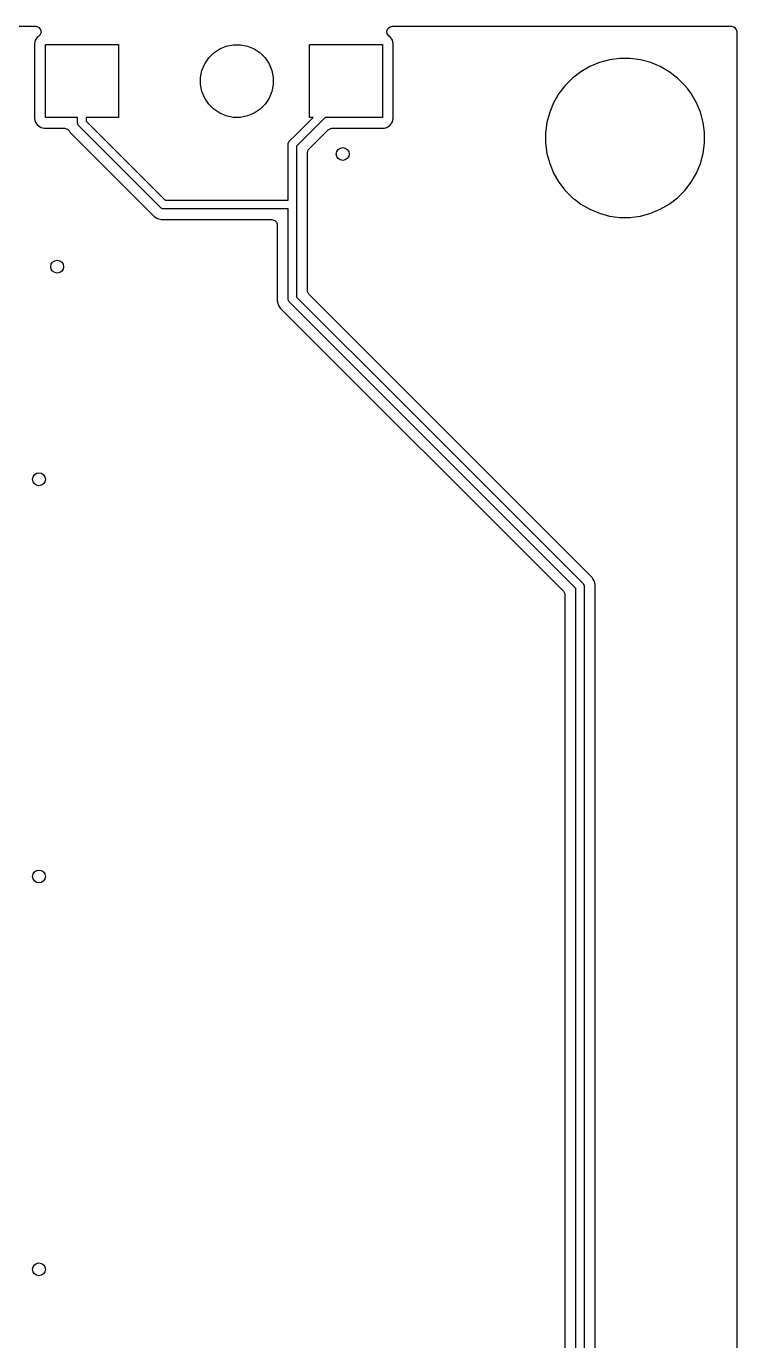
# Model space of a CAD drawing. Extents: x 45 to 205, y -97 to -37.
# Drawn here: x 188.06 to 204.6, y -68.01 to -37.4 of the extents above; entities that cross this region are included whole.
import ezdxf

# ---------------------------------------------------------------- set-up
doc = ezdxf.new("R2010")
doc.units = 0
doc.layers.add('BLACK', color=7, linetype='CONTINUOUS')

msp = doc.modelspace()

# ---------------------------------------------------------------- linework, layer by layer
at = {"layer": 'BLACK', "linetype": 'CONTINUOUS'}
for p, q in [((187.231678, -37.40057), (188.275637, -37.40057)), ((188.319389, -37.644468), (188.264023, -37.72733)), ((188.275637, -37.40057), (188.342676, -37.420255)), ((188.344528, -37.627672), (188.319389, -37.644468)), ((188.342676, -37.420255), (188.388431, -37.473059)), ((188.36935, -37.605773), (188.344528, -37.627672)), ((188.398375, -37.542217), (188.36935, -37.605773)), ((188.388431, -37.473059), (188.398375, -37.542217)), ((196.45194, -37.504735), (196.482094, -37.441708)), ((196.460647, -37.57406), (196.45194, -37.504735)), ((196.505451, -37.627671), (196.460647, -37.57406)), ((196.482094, -37.441708), (196.541537, -37.404988)), ((196.530591, -37.644469), (196.505451, -37.627671)), ((196.585956, -37.72733), (196.530591, -37.644469)), ((196.541537, -37.404988), (196.574343, -37.40057)), ((196.574343, -37.40057), (204.47549, -37.40057)), ((204.47549, -37.40057), (204.542529, -37.420255)), ((204.542529, -37.420255), (204.588284, -37.473059)), ((204.588284, -37.473059), (204.59949, -37.52457)), ((204.59949, -37.52457), (204.59949, -96.47557)), ((188.264022, -37.727334), (188.24949, -37.800391)), ((188.24949, -37.800391), (188.24949, -39.549748)), ((188.264023, -37.72733), (188.264022, -37.727334)), ((188.49999, -39.52507), (188.49999, -37.82507)), ((188.49999, -37.82507), (190.19999, -37.82507)), ((190.19999, -37.82507), (190.19999, -39.52507)), ((192.420756, -38.018011), (192.559303, -37.925437)), ((192.559303, -37.925437), (192.713248, -37.861671)), ((192.713248, -37.861671), (192.876675, -37.829163)), ((192.876675, -37.829163), (193.043305, -37.829163)), ((193.043305, -37.829163), (193.206732, -37.861671)), ((193.206732, -37.861671), (193.360677, -37.925437)), ((193.360677, -37.925437), (193.499224, -38.018011)), ((194.64999, -39.52507), (194.64999, -37.82507)), ((194.64999, -37.82507), (196.34999, -37.82507)), ((196.34999, -37.82507), (196.34999, -39.52507)), ((196.585957, -37.727334), (196.585956, -37.72733)), ((196.600489, -37.800391), (196.585957, -37.727334)), ((196.60049, -37.800393), (196.600489, -37.800391)), ((196.60049, -37.800396), (196.60049, -37.800393)), ((196.60049, -39.549744), (196.60049, -37.800396)), ((192.210357, -38.274383), (192.302931, -38.135836)), ((192.302931, -38.135836), (192.420756, -38.018011)), ((193.499224, -38.018011), (193.617049, -38.135836)), ((193.617049, -38.135836), (193.709623, -38.274383)), ((201.403889, -38.243949), (201.179788, -38.336775)), ((201.638208, -38.181163), (201.403889, -38.243949)), ((201.878705, -38.149502), (201.638208, -38.181163)), ((201.878706, -38.149502), (201.878705, -38.149502)), ((202.121282, -38.149502), (201.878706, -38.149502)), ((202.121283, -38.149502), (202.121282, -38.149502)), ((202.361779, -38.181163), (202.121283, -38.149502)), ((202.596098, -38.243949), (202.361779, -38.181163)), ((202.820199, -38.336775), (202.596098, -38.243949)), ((192.114083, -38.591755), (192.146591, -38.428328)), ((192.146591, -38.428328), (192.210357, -38.274383)), ((193.709623, -38.274383), (193.773389, -38.428328)), ((193.773389, -38.428328), (193.805897, -38.591755)), ((200.9697, -38.458069), (200.777257, -38.605735)), ((201.179779, -38.336779), (200.9697, -38.458069)), ((201.179788, -38.336775), (201.179779, -38.336779)), ((202.820206, -38.336778), (202.820199, -38.336775)), ((203.030283, -38.458066), (202.820206, -38.336778)), ((203.030286, -38.458068), (203.030283, -38.458066)), ((203.030287, -38.458069), (203.030286, -38.458068)), ((203.22273, -38.605735), (203.030287, -38.458069)), ((192.114083, -38.758385), (192.114083, -38.591755)), ((192.146591, -38.921812), (192.114083, -38.758385)), ((193.805897, -38.758385), (193.773389, -38.921812)), ((193.805897, -38.591755), (193.805897, -38.758385)), ((200.605727, -38.777265), (200.458061, -38.969708)), ((200.605733, -38.777258), (200.605727, -38.777265)), ((200.77725, -38.605741), (200.605733, -38.777258)), ((200.777257, -38.605735), (200.77725, -38.605741)), ((203.222737, -38.605741), (203.22273, -38.605735)), ((203.394254, -38.777258), (203.222737, -38.605741)), ((203.39426, -38.777265), (203.394254, -38.777258)), ((203.451998, -38.852511), (203.39426, -38.777265)), ((203.54193, -38.969713), (203.451998, -38.852511)), ((192.210357, -39.075757), (192.146591, -38.921812)), ((192.302931, -39.214304), (192.210357, -39.075757)), ((193.709623, -39.075757), (193.617049, -39.214304)), ((193.773389, -38.921812), (193.709623, -39.075757)), ((200.336767, -39.179796), (200.243941, -39.403897)), ((200.336771, -39.179787), (200.336767, -39.179796)), ((200.458061, -38.969708), (200.336771, -39.179787)), ((203.663218, -39.17979), (203.54193, -38.969713)), ((203.756048, -39.403902), (203.663218, -39.17979)), ((192.420756, -39.332129), (192.302931, -39.214304)), ((192.559303, -39.424703), (192.420756, -39.332129)), ((192.713248, -39.488469), (192.559303, -39.424703)), ((192.876675, -39.520977), (192.713248, -39.488469)), ((193.206732, -39.488469), (193.043305, -39.520977)), ((193.360677, -39.424703), (193.206732, -39.488469)), ((193.499224, -39.332129), (193.360677, -39.424703)), ((193.617049, -39.214304), (193.499224, -39.332129)), ((200.243941, -39.403897), (200.181155, -39.638216)), ((203.818832, -39.638213), (203.756048, -39.403902)), ((188.24949, -39.549748), (188.264022, -39.622805)), ((188.264022, -39.622805), (188.264023, -39.622809)), ((188.264023, -39.622809), (188.264024, -39.62281)), ((188.264024, -39.62281), (188.319389, -39.705671)), ((188.319389, -39.705671), (188.40225, -39.761036)), ((188.40225, -39.761036), (188.402254, -39.761037)), ((188.402254, -39.761037), (188.475311, -39.775569)), ((188.475311, -39.775569), (188.475314, -39.77557)), ((188.475314, -39.77557), (188.475316, -39.77557)), ((188.475316, -39.77557), (188.946133, -39.77557)), ((189.24999, -39.52507), (188.49999, -39.52507)), ((188.946133, -39.77557), (189.013172, -39.795255)), ((189.013172, -39.795255), (189.05352, -39.83757)), ((189.24999, -39.65007), (189.24999, -39.52507)), ((189.251911, -39.669579), (189.24999, -39.65007)), ((189.266843, -39.705627), (189.251911, -39.669579)), ((189.279279, -39.720781), (189.266843, -39.705627)), ((191.179279, -41.620781), (189.279279, -39.720781)), ((190.19999, -39.52507), (189.44999, -39.52507)), ((189.44999, -39.52507), (189.44999, -39.608648)), ((189.44999, -39.608648), (191.291412, -41.45007)), ((193.043305, -39.520977), (192.876675, -39.520977)), ((194.329279, -39.929359), (194.733568, -39.52507)), ((195.016412, -39.52507), (194.470701, -40.070781)), ((194.733568, -39.52507), (194.64999, -39.52507)), ((196.34999, -39.52507), (195.016412, -39.52507)), ((195.083853, -39.811889), (195.145176, -39.778404)), ((195.145176, -39.778404), (195.171534, -39.77557)), ((195.171534, -39.77557), (196.374666, -39.77557)), ((196.374666, -39.77557), (196.374667, -39.775569)), ((196.374667, -39.775569), (196.399238, -39.770681)), ((196.399238, -39.770681), (196.447727, -39.761037)), ((196.447727, -39.761037), (196.447727, -39.761036)), ((196.447727, -39.761036), (196.44773, -39.761036)), ((196.44773, -39.761036), (196.530591, -39.705671)), ((196.530591, -39.705671), (196.585956, -39.62281)), ((196.585956, -39.62281), (196.60049, -39.549744)), ((200.181155, -39.638216), (200.149494, -39.878713)), ((203.835002, -39.761036), (203.818832, -39.638213)), ((203.84857, -39.864103), (203.835002, -39.761036)), ((189.05352, -39.83757), (189.069517, -39.865278)), ((189.069517, -39.865278), (189.069519, -39.865281)), ((189.069519, -39.865281), (189.06952, -39.865282)), ((189.06952, -39.865282), (191.034778, -41.83054)), ((194.151911, -40.130561), (194.166843, -40.094513)), ((194.166843, -40.094513), (194.179279, -40.079359)), ((194.179279, -40.079359), (194.329279, -39.929359)), ((194.470701, -40.070781), (194.34999, -40.191492)), ((194.636809, -40.258933), (195.017029, -39.878713)), ((195.017029, -39.878713), (195.083853, -39.811889)), ((200.149494, -39.878713), (200.149494, -40.12129)), ((203.850494, -39.878714), (203.84857, -39.864103)), ((203.850494, -40.12129), (203.850494, -39.878714)), ((194.14999, -40.15007), (194.151911, -40.130561)), ((194.14999, -41.45007), (194.14999, -40.15007)), ((194.34999, -40.191492), (194.34999, -41.55007)), ((194.60049, -40.346614), (194.620175, -40.279575)), ((194.60049, -43.553526), (194.60049, -40.346614)), ((194.620175, -40.279575), (194.636809, -40.258933)), ((200.149494, -40.12129), (200.181155, -40.361787)), ((200.181155, -40.361787), (200.243941, -40.596106)), ((203.756048, -40.596102), (203.818832, -40.361791)), ((203.818832, -40.361791), (203.850494, -40.12129)), ((200.243941, -40.596106), (200.326857, -40.796282)), ((203.663218, -40.820214), (203.756048, -40.596102)), ((200.326857, -40.796282), (200.33677, -40.820214)), ((200.33677, -40.820214), (200.458058, -41.030291)), ((203.54193, -41.030291), (203.663218, -40.820214)), ((200.458058, -41.030291), (200.45806, -41.030294)), ((200.45806, -41.030294), (200.458061, -41.030295)), ((200.458061, -41.030295), (200.605727, -41.222738)), ((200.605727, -41.222738), (200.605733, -41.222745)), ((200.605733, -41.222745), (200.77725, -41.394262)), ((203.222732, -41.394267), (203.394259, -41.22274)), ((203.394259, -41.22274), (203.54193, -41.030291)), ((191.194433, -41.633217), (191.179279, -41.620781)), ((191.291412, -41.45007), (194.14999, -41.45007)), ((194.34999, -41.55007), (194.34999, -43.708648)), ((200.77725, -41.394262), (200.777257, -41.394268)), ((200.777257, -41.394268), (200.819323, -41.426546)), ((200.819323, -41.426546), (200.969705, -41.541938)), ((200.969705, -41.541938), (201.179782, -41.663226)), ((202.820206, -41.663226), (203.030283, -41.541938)), ((203.030283, -41.541938), (203.222732, -41.394267)), ((191.034778, -41.83054), (191.096015, -41.865895)), ((191.096015, -41.865895), (191.114702, -41.876684)), ((191.114702, -41.876684), (191.203846, -41.90057)), ((191.230481, -41.648149), (191.194433, -41.633217)), ((191.203846, -41.90057), (193.77549, -41.90057)), ((191.24999, -41.65007), (191.230481, -41.648149)), ((194.14999, -41.65007), (191.24999, -41.65007)), ((193.77549, -41.90057), (193.842529, -41.920255)), ((193.842529, -41.920255), (193.888284, -41.973059)), ((194.14999, -43.75007), (194.14999, -41.65007)), ((201.179782, -41.663226), (201.403894, -41.756056)), ((201.403894, -41.756056), (201.638205, -41.81884)), ((201.638205, -41.81884), (201.81858, -41.842586)), ((201.81858, -41.842586), (201.878705, -41.850502)), ((201.878705, -41.850502), (201.878706, -41.850502)), ((201.878706, -41.850502), (202.121283, -41.850502)), ((202.121283, -41.850502), (202.169382, -41.844169)), ((202.169382, -41.844169), (202.361783, -41.81884)), ((202.361783, -41.81884), (202.596094, -41.756056)), ((202.596094, -41.756056), (202.820206, -41.663226)), ((193.888284, -41.973059), (193.89949, -42.02457)), ((193.89949, -42.02457), (193.89949, -43.796215)), ((194.151911, -43.769579), (194.14999, -43.75007)), ((194.166843, -43.805627), (194.151911, -43.769579)), ((194.34999, -43.708648), (196.820701, -46.179359)), ((194.603324, -43.579884), (194.60049, -43.553526)), ((194.636809, -43.641207), (194.603324, -43.579884)), ((196.965202, -45.9696), (194.636809, -43.641207)), ((193.89949, -43.796215), (193.914352, -43.851683)), ((193.914352, -43.851683), (193.923374, -43.885353)), ((193.923374, -43.885353), (193.923377, -43.88536)), ((193.923377, -43.88536), (193.969517, -43.965278)), ((193.969517, -43.965278), (193.969521, -43.965283)), ((193.969521, -43.965283), (200.563171, -50.558933)), ((194.179279, -43.820781), (194.166843, -43.805627)), ((196.679278, -46.32078), (194.179279, -43.820781)), ((196.820701, -46.179359), (201.020701, -50.379359)), ((201.23046, -50.234858), (196.965202, -45.9696)), ((196.679279, -46.320781), (196.679278, -46.32078)), ((200.84999, -50.491492), (196.679279, -46.320781)), ((200.84999, -70.70007), (200.84999, -50.491492)), ((201.020701, -50.379359), (201.033137, -50.394513)), ((201.033137, -50.394513), (201.048069, -50.430561)), ((201.048069, -50.430561), (201.04999, -50.45007)), ((201.04999, -50.45007), (201.04999, -70.70007)), ((201.25145, -50.271214), (201.23046, -50.234858)), ((201.276604, -50.314782), (201.25145, -50.271214)), ((201.30049, -50.403926), (201.276604, -50.314782)), ((201.30049, -70.653926), (201.30049, -50.403926)), ((200.563171, -50.558933), (200.596656, -50.620256)), ((200.596656, -50.620256), (200.59949, -50.646614)), ((200.59949, -50.646614), (200.59949, -77.903526))]:
    msp.add_line(p, q, dxfattribs=at)
at = {"layer": 'BLACK'}
for centre in [(195.42499, -40.37507), (188.774994, -43.000002), (188.34999, -47.95007), (188.34999, -57.20007), (188.34999, -66.35007)]:
    msp.add_circle(centre, 0.15, dxfattribs=at)

doc.saveas('drawing.dxf')
